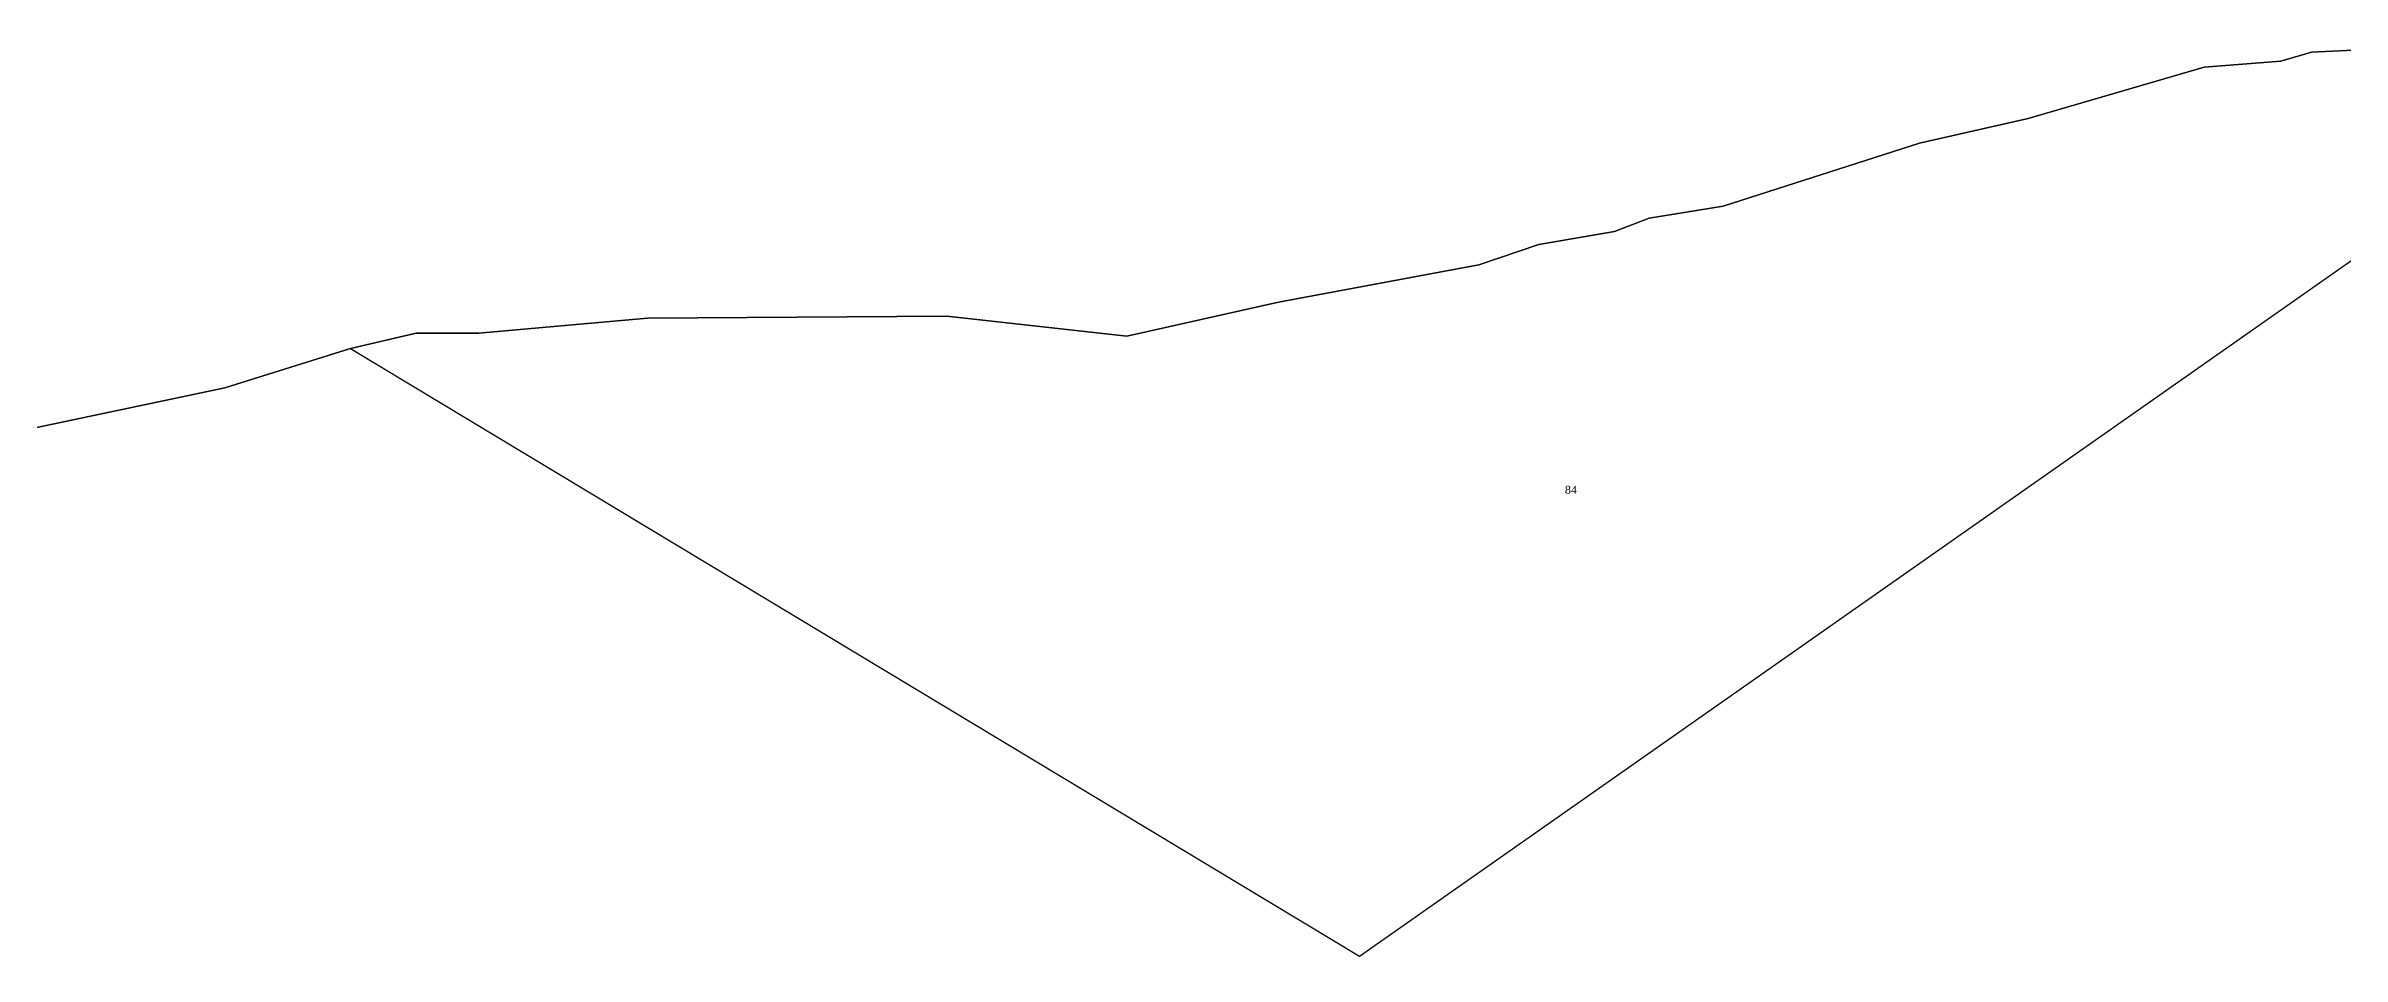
# Model space of a CAD drawing. Extents: x 1197813 to 1207132, y 6150159 to 6157836.
# Drawn here: x 1205190 to 1205764, y 6157410 to 6157637 of the extents above; entities that cross this region are included whole.
import ezdxf

# ---------------------------------------------------------------- set-up
doc = ezdxf.new("R2010")
doc.units = 0
doc.linetypes.add('CONTINU', pattern=[0])
for name, color, linetype in [('1LIEUDIT', 7, 'CONTINU'), ('1PARCELLE', 7, 'CONTINU'), ('1SECTION', 7, 'CONTINU'), ('1SUBDSECT', 7, 'CONTINU'), ('3PARCELLETEX', 7, 'CONTINU')]:
    doc.layers.add(name, color=color, linetype=linetype)
doc.styles.get("Standard").update_dxf_attribs({"font": 'Times New Roman'})

msp = doc.modelspace()

# ---------------------------------------------------------------- linework, layer by layer
at = {"layer": '1LIEUDIT'}
msp.add_lwpolyline([(1205176.78, 6157539.59), (1205234.93, 6157551.86), (1205266.27, 6157561.67), (1205282.74, 6157565.55), (1205298.4, 6157565.55), (1205340.54, 6157569.24), (1205415.3, 6157569.8), (1205460.3, 6157564.8), (1205498.19, 6157573.24), (1205548.32, 6157582.61), (1205563.31, 6157587.68), (1205582.17, 6157590.96), (1205590.81, 6157594.24), (1205609.36, 6157597.27), (1205658.39, 6157612.97), (1205685.58, 6157619.18), (1205729.54, 6157631.97), (1205748.68, 6157633.53), (1205756.36, 6157635.74), (1205789.71, 6157637.31)], dxfattribs=at)
at = {"layer": '1PARCELLE'}
for points in [[(1205789.71, 6157637.31), (1205756.36, 6157635.74), (1205748.68, 6157633.53), (1205729.54, 6157631.97), (1205685.58, 6157619.18), (1205658.39, 6157612.97), (1205609.36, 6157597.27), (1205590.81, 6157594.24), (1205582.17, 6157590.96), (1205563.31, 6157587.68), (1205548.32, 6157582.61), (1205498.19, 6157573.24), (1205460.3, 6157564.8), (1205415.3, 6157569.8), (1205340.54, 6157569.24), (1205298.4, 6157565.55), (1205282.74, 6157565.55), (1205266.27, 6157561.67), (1205266.27, 6157561.67), (1205518.45, 6157409.85), (1205812.75, 6157616.26)], [(1205176.78, 6157539.59), (1205234.93, 6157551.86), (1205266.27, 6157561.67), (1205518.45, 6157409.85), (1205812.75, 6157616.26)]]:
    msp.add_lwpolyline(points, dxfattribs=at)
at = {"layer": '1SECTION'}
msp.add_lwpolyline([(1205176.78, 6157539.59), (1205234.93, 6157551.86), (1205266.27, 6157561.67), (1205282.74, 6157565.55), (1205298.4, 6157565.55), (1205340.54, 6157569.24), (1205415.3, 6157569.8), (1205460.3, 6157564.8), (1205498.19, 6157573.24), (1205548.32, 6157582.61), (1205563.31, 6157587.68), (1205582.17, 6157590.96), (1205590.81, 6157594.24), (1205609.36, 6157597.27), (1205658.39, 6157612.97), (1205685.58, 6157619.18), (1205729.54, 6157631.97), (1205748.68, 6157633.53), (1205756.36, 6157635.74), (1205789.71, 6157637.31)], dxfattribs=at)
at = {"layer": '1SUBDSECT'}
msp.add_lwpolyline([(1205789.71, 6157637.31), (1205756.36, 6157635.74), (1205748.68, 6157633.53), (1205729.54, 6157631.97), (1205685.58, 6157619.18), (1205658.39, 6157612.97), (1205609.36, 6157597.27), (1205590.81, 6157594.24), (1205582.17, 6157590.96), (1205563.31, 6157587.68), (1205548.32, 6157582.61), (1205498.19, 6157573.24), (1205460.3, 6157564.8), (1205415.3, 6157569.8), (1205340.54, 6157569.24), (1205298.4, 6157565.55), (1205282.74, 6157565.55), (1205266.27, 6157561.67), (1205234.93, 6157551.86), (1205176.78, 6157539.59)], dxfattribs=at)

# ---------------------------------------------------------------- texts
at = {"layer": '3PARCELLETEX'}
msp.add_text('84', height=2, dxfattribs=at).set_placement((1205569.79, 6157525.38))

doc.saveas('drawing.dxf')
